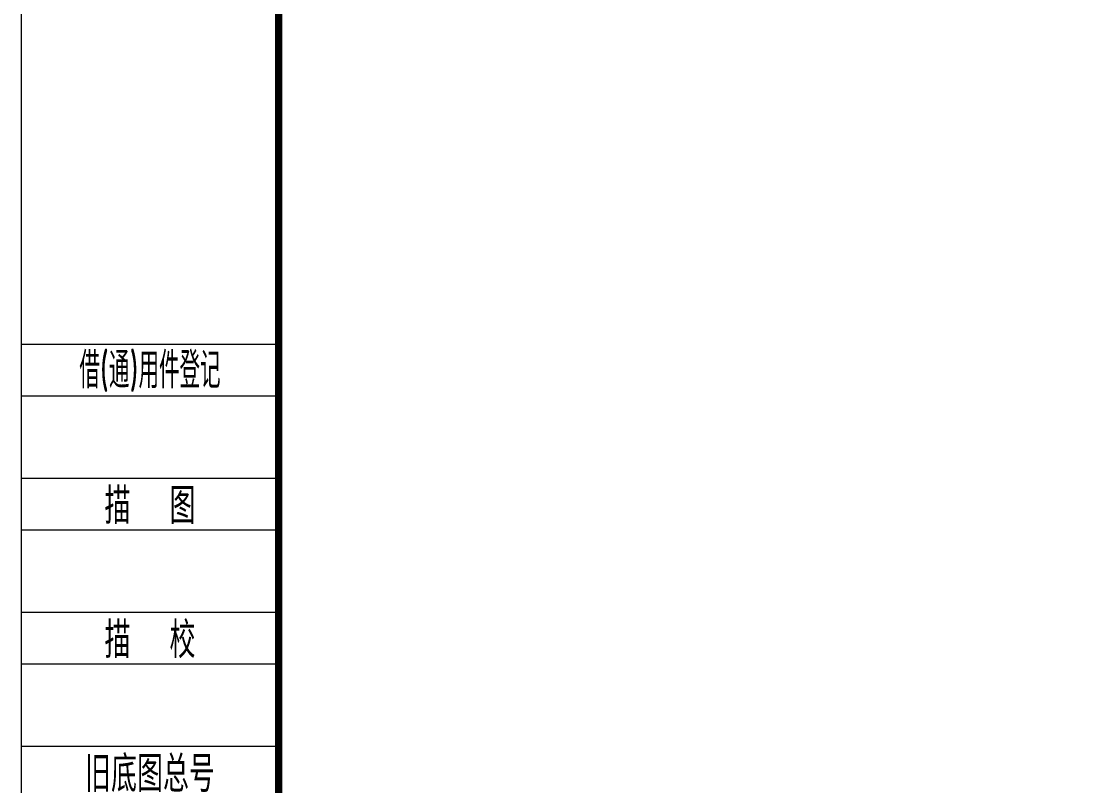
# Model space of a CAD drawing. Header units: millimetres. Extents: x -7 to 1163, y -7 to 637.
# Drawn here: x 0 to 103, y 263.2 to 337.4 of the extents above; entities that cross this region are included whole.
import ezdxf
from ezdxf.enums import TextEntityAlignment as Align

# ---------------------------------------------------------------- set-up
doc = ezdxf.new("R2010")
doc.units = ezdxf.units.MM
for name, color, linetype, lineweight in [('1', 30, 'Continuous', 18), ('BORDER', 7, 'Continuous', 18), ('TEXT', 7, 'Continuous', 18)]:
    doc.layers.add(name, color=color, linetype=linetype, lineweight=lineweight)
doc.styles.add('YKYHZ', font='gbenor.shx', dxfattribs={"bigfont": 'gbcbig.shx'})

# ---------------------------------------------------------------- blocks, each defined once
blk = doc.blocks.new('*U81')
at = {"layer": '1', "color": 5, "linetype": 'Continuous', "ltscale": 5}
for p, q in [((25, 96), (0, 96)), ((0, 91), (25, 91)), ((25, 83), (0, 83)), ((25, 83), (0, 83)), ((0, 78), (25, 78)), ((25, 70), (0, 70)), ((0, 65), (25, 65)), ((25, 57), (0, 57))]:
    blk.add_line(p, q, dxfattribs=at)
at = {"layer": 'BORDER', "color": 1, "linetype": 'Continuous', "ltscale": 5}
blk.add_lwpolyline([(0, 0), (297, 0), (297, 210), (0, 210)], close=True, dxfattribs=at)
at = {"layer": 'BORDER', "color": 1, "linetype": 'Continuous', "ltscale": 5, "const_width": 0.7}
blk.add_lwpolyline([(25, 5), (292, 5), (292, 205), (25, 205)], close=True, dxfattribs=at)
at = {"layer": 'TEXT', "color": 7, "linetype": 'Continuous', "ltscale": 5, "style": 'YKYHZ', "width": 0.790251}
blk.add_text('借(通)用件登记', height=3.5, dxfattribs=at).set_placement((12.5, 93.5), align=Align.MIDDLE)
at = {"layer": 'TEXT', "color": 7, "linetype": 'Continuous', "ltscale": 5, "style": 'YKYHZ'}
for s, p in [('描  图', (12.5, 80.5)), ('描  校', (12.5, 67.5)), ('旧底图总号', (12.5, 54.5))]:
    blk.add_text(s, height=3.5, dxfattribs=at).set_placement(p, align=Align.MIDDLE)

msp = doc.modelspace()

# ---------------------------------------------------------------- block references
at = {"layer": 'BORDER', "linetype": 'Continuous', "ltscale": 5}
msp.add_blockref('*U81', (0, 210), dxfattribs=at)

doc.saveas('drawing.dxf')
